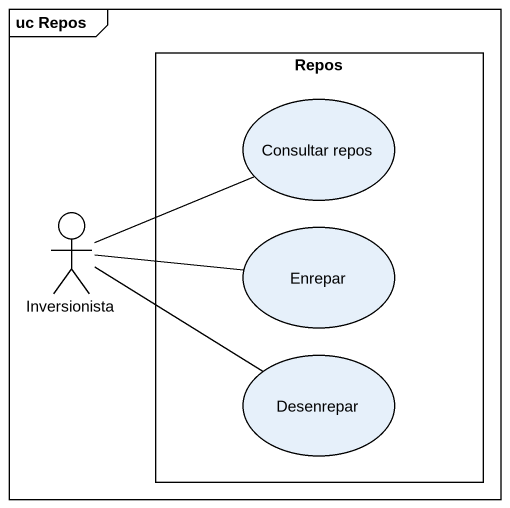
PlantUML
@startuml
mainframe uc Repos
rectangle Repos {
  usecase "Consultar repos" as Consultar_repos
  usecase Enrepar
  usecase Desenrepar
}
actor Inversionista
Inversionista -right- Consultar_repos
Inversionista -right- Enrepar
Inversionista -right- Desenrepar
@enduml
